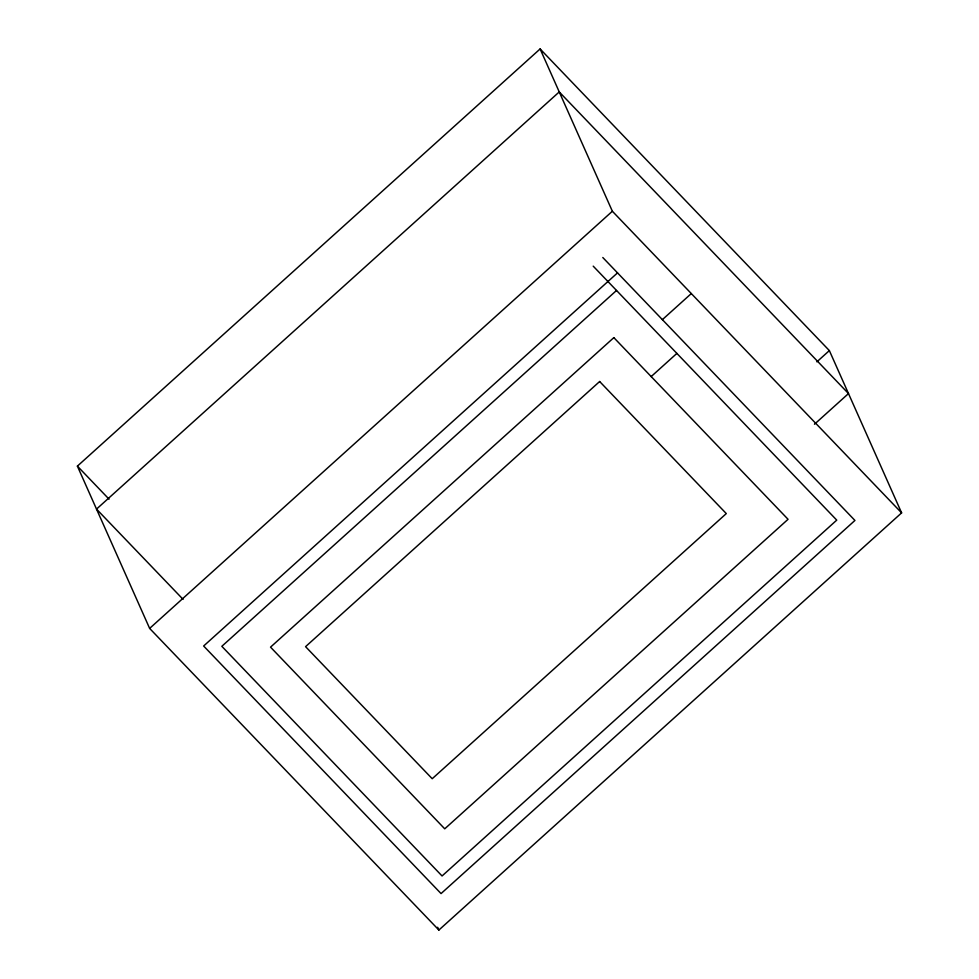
<?xml version="1.0" encoding="UTF-8"?>
<svg xmlns="http://www.w3.org/2000/svg" width="979" height="979" viewBox="0 0 979 979"><rect width="100%" height="100%" fill="white"/><g stroke="black" fill="none" stroke-linecap="round" stroke-linejoin="round"><path stroke-width="1.47" d="M77.39 466.126L540.114 48.95L829.36 350.592L901.61 512.874L438.886 930.05L149.64 628.408L77.39 466.126L109.048 499.155M149.64 628.408L612.364 211.244L540.114 48.95M617.529 272.872L203.644 646.005L441.052 893.582L854.936 520.449L602.795 257.514M616.525 290.469L221.829 646.311L442.055 875.972L836.751 520.13L593.213 266.153M662.379 319.643L691.309 293.565M651.182 376.572L676.868 353.407M816.89 361.838L829.36 350.592M814.467 424.237L848.499 393.57L559.242 91.928L96.517 509.104L183.085 599.368M612.364 211.244L901.61 512.874M437.65 927.272L438.886 930.05M613.845 337.633L270.534 647.143L444.735 828.821L788.058 519.298L613.845 337.633M599.65 381.516L305.57 646.654L432.216 778.721L726.296 513.583L599.65 381.516"/></g></svg>
